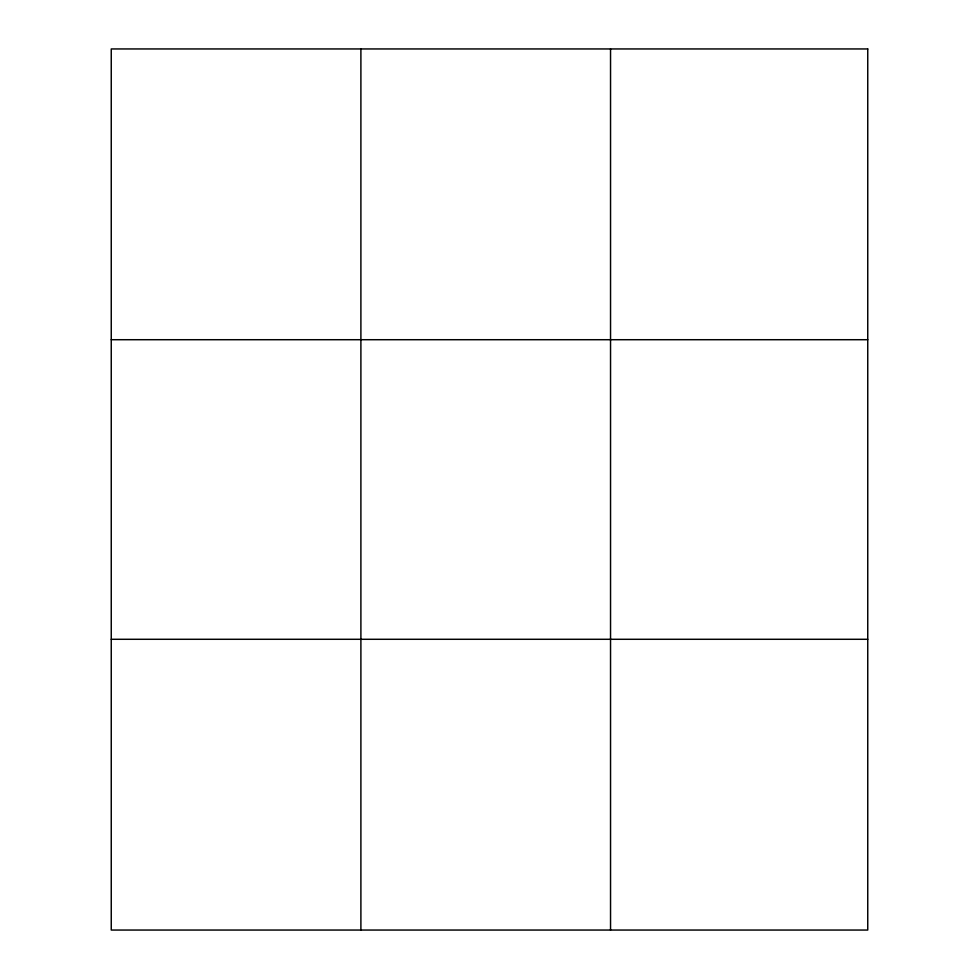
<?xml version="1.0" encoding="UTF-8"?>
<svg xmlns="http://www.w3.org/2000/svg" width="979" height="979" viewBox="0 0 979 979"><rect width="100%" height="100%" fill="white"/><g stroke="black" fill="none" stroke-linecap="round" stroke-linejoin="round"><path stroke-width="1.47" d="M360.896 48.95L360.896 930.05M610.541 48.95L610.541 930.05M111.251 339.713L867.749 339.713M111.251 639.287L867.749 639.287M867.749 48.95L867.749 930.05L111.251 930.05L111.251 48.95L867.749 48.95"/></g></svg>
